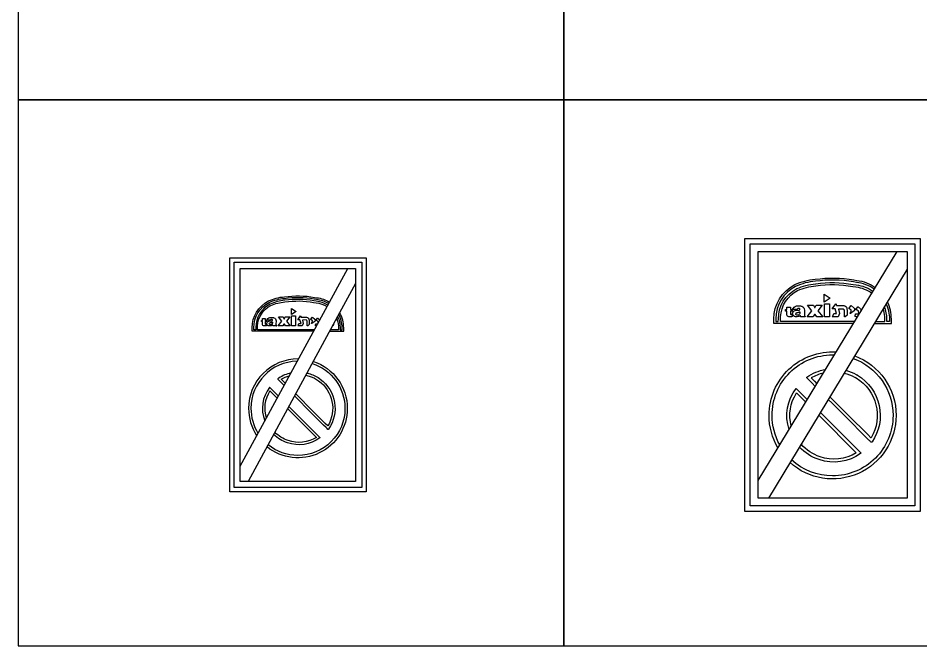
# Model space of a CAD drawing. Extents: x 5438 to 9638, y -256 to 3244.
# Drawn here: x 5438 to 7755, y -256 to 1354 of the extents above; entities that cross this region are included whole.
import ezdxf

# ---------------------------------------------------------------- set-up
doc = ezdxf.new("R2010")
doc.units = 0
doc.header["$MEASUREMENT"] = 0

msp = doc.modelspace()

# ---------------------------------------------------------------- linework, layer by layer
for points in [[(5438.3, 1144.3), (6838.3, 1144.3), (6838.3, 2544.3), (5438.3, 2544.3)], [(6838.3, 1144.3), (8238.3, 1144.3), (8238.3, 2544.3), (6838.3, 2544.3)], [(5438.3, -255.7), (6838.3, -255.7), (6838.3, 1144.3), (5438.3, 1144.3)], [(6838.3, -255.7), (8238.3, -255.7), (8238.3, 1144.3), (6838.3, 1144.3)], [(7303.1, 89.4), (7303.1, 789.4), (7753.1, 789.4), (7753.1, 89.4)], [(7317.1, 103.4), (7317.1, 775.4), (7739.1, 775.4), (7739.1, 103.4)], [(7719.1, 710.1), (7363.6, 123.4), (7337.1, 123.4), (7337.1, 168.7), (7693.7, 755.4), (7719.1, 755.4)], [(7337.1, 123.4), (7337.1, 755.4), (7719.1, 755.4), (7719.1, 123.4)], [(5981.4, 139.4), (5981.4, 739.4), (6331.4, 739.4), (6331.4, 139.4)], [(5992.4, 150.4), (5992.4, 728.4), (6320.4, 728.4), (6320.4, 150.4)], [(6258.3, 589.1), (6028.9, 166.4), (6008.4, 166.4), (6008.4, 205.6), (6284.2, 712.4), (6304.4, 712.4), (6304.4, 674)], [(6008.4, 166.4), (6008.4, 712.4), (6304.4, 712.4), (6304.4, 166.4)], [(7506.4, 626), (7506.4, 646.3), (7522.1, 636.4)], [(6139.5, 594.1), (6139.5, 609.8), (6151.7, 602.1)], [(7507, 588.3), (7507, 622), (7520.4, 622), (7520.4, 588.3)], [(6139.9, 564.8), (6139.9, 591), (6150.4, 591), (6150.4, 564.8)]]:
    msp.add_lwpolyline(points, close=True)
for points in [[(7581.5, 570.9), (7377.2, 570.9), (7377.2, 576), (7377.2, 582.7, -0.280284), (7431.1, 670.9, -0.085342), (7483.5, 684.5, -0.080411), (7582.7, 682.8), (7590.3, 681.5, -0.129579), (7637.7, 663.3)], [(7635, 658.9), (7634.7, 659.1, 0.130302), (7589.6, 676.4), (7581.8, 677.7, 0.080539), (7484.1, 679.4, 0.085595), (7433.3, 666.3, 0.280284), (7382.3, 582.7), (7382.3, 576), (7388.8, 576.1), (7389, 582.8, -0.279741), (7436.2, 660.5, -0.08529), (7484.6, 673), (7484.9, 673, -0.080539), (7580.7, 671.4), (7588.8, 670, -0.132486), (7631.7, 653.4)], [(7584.6, 576), (7394.6, 576.1), (7394.4, 588.1, -0.26205), (7438.5, 655.8, -0.085363), (7485.3, 667.7), (7485.5, 667.8, -0.08071), (7579.8, 666.2), (7588.1, 664.8, -0.134979), (7628.9, 648.8)], [(6196.2, 551.2), (6039, 551.2), (6039, 555.2), (6039, 560.4, -0.280284), (6080.9, 629, -0.085342), (6121.7, 639.6, -0.080411), (6198.9, 638.2), (6204.8, 637.2, -0.112449), (6237.2, 626)], [(6232.9, 618.1, 0.115247), (6203.6, 628.3), (6197.3, 629.4, 0.080539), (6122.8, 630.6), (6122.6, 630.6, 0.08529), (6084.9, 620.9, 0.279741), (6048.2, 560.5), (6048, 555.3), (6043, 555.2), (6043, 560.4, -0.280284), (6082.7, 625.4, -0.085595), (6122.1, 635.6, -0.080539), (6198.2, 634.3), (6204.2, 633.3, -0.109323), (6234.3, 623.2), (6235.3, 622.5)], [(6198.7, 555.2), (6052.5, 555.3), (6052.4, 564.6, -0.26205), (6086.7, 617.2, -0.085363), (6123.2, 626.5, -0.08071), (6196.6, 625.3), (6203, 624.2, -0.116529), (6230.9, 614.5)], [(7634.8, 570.9), (7679, 570.9), (7679, 582.7, 0.11476), (7668.8, 626.5), (7668.7, 626.8)], [(7592, 588.3), (7588.8, 588.3), (7586, 588.7, -0.111945), (7586.1, 591.5, -0.010623), (7586.6, 593.2, 0.041512), (7586.8, 594.4, -0.080003), (7587, 595.4, -0.246552), (7587.7, 595.9), (7594.9, 596.1, 0.022521), (7595.1, 596.6), (7594.7, 601.7, 0.227662), (7593.1, 604.4, 0.03241), (7591, 605.6, 0.037546), (7589.7, 606.2, -0.06499), (7588.9, 606.6, -0.363513), (7588.5, 607.9), (7592.6, 613.7, -0.170762), (7593.5, 613.8, -0.052249), (7594.1, 613.6, -0.12233), (7599.8, 608.4, -0.0386), (7601, 606, -0.021864), (7601.3, 603)], [(7637.9, 576), (7661.8, 576.1), (7661.8, 589.1, 0.061514), (7657.8, 608.9)], [(7665.5, 621.5, -0.10626), (7673.9, 582.7), (7673.9, 576), (7667.4, 576.1), (7667.3, 582.9, 0.092023), (7661.4, 614.3), (7661.3, 614.7)], [(6208.4, 572.9), (6208.2, 575.1, 0.227662), (6206.9, 577.3, 0.03241), (6205.3, 578.2, 0.037546), (6204.3, 578.7, -0.06499), (6203.7, 579, -0.363513), (6203.3, 580), (6206.6, 584.5, -0.170762), (6207.2, 584.6, -0.052249), (6207.7, 584.4, -0.12233), (6212.2, 580.3)], [(6237.7, 551.2), (6273.8, 551.2), (6273.8, 560.4, 0.129697), (6263.7, 598.5), (6263.6, 598.8)], [(6255.8, 584.5, -0.077307), (6260.3, 565.3), (6260.4, 555.2), (6239.7, 555.2)], [(6258.3, 589.1, -0.108638), (6264.6, 560.5), (6264.8, 555.2), (6269.8, 555.2), (6269.8, 560.4, 0.121922), (6261.3, 594.6)], [(6203.9, 564.8), (6203.6, 564.8), (6201.4, 565.1, -0.111945), (6201.5, 567.2, -0.010623), (6201.9, 568.6, 0.041512), (6202, 569.5, -0.080003), (6202.2, 570.2, -0.246552), (6202.7, 570.7), (6207.3, 570.8)], [(6248, 570.1, -0.010133), (6247.9, 569.9, 0.004935), (6247.6, 568.1, -0.081836), (6247.2, 567.2, -0.004651), (6246.6, 565.8, -0.171281), (6245.5, 564.8), (6245.1, 564.8)], [(7388, 252.4, -0.134748), (7365.2, 335.6, -0.430876), (7537.3, 498.2)], [(7392.6, 259.9, -0.12799), (7372.9, 335.6, -0.414214), (7528.1, 490.8, -0.0075), (7532.8, 490.7)], [(7584.8, 488.3, -0.313658), (7691.1, 335.6, -0.649631), (7419, 214.5)], [(6157.9, 480.2), (6157.1, 480.2, 0.415906), (6029.7, 353.5, 0.145969), (6050.4, 284.1), (6050.8, 283.5)], [(6154.6, 474.2), (6154.1, 474.2, 0.408564), (6035.7, 353.5, 0.139936), (6053.9, 289.8), (6054, 289.5)], [(6195.8, 473.9), (6196.1, 473.8, -0.323745), (6283.1, 353.5, -0.629377), (6077.1, 254.6), (6076.9, 254.8)], [(6192.9, 468.6, -0.326833), (6277.1, 353.5, -0.414214), (6156.4, 232.8, -0.172886), (6080, 260), (6079.8, 260.2)], [(7580.7, 481.6, -0.316298), (7683.3, 335.6, -0.414214), (7528.1, 180.4, -0.188058), (7423.1, 221.3)], [(6138.3, 444.3), (6138.1, 444.3, 0.089811), (6107.7, 431.3, 0.025232), (6105.7, 429.9, 0.197089), (6104.9, 428.9, 0.081738), (6104.8, 428.3), (6115.8, 417.5), (6120.9, 412.4)], [(6179.7, 444.2, -0.012615), (6184.2, 443, -0.089462), (6211.4, 430.3), (6212.9, 429.2), (6213.8, 428.5, -0.403885), (6235.1, 300.4, 0.010986), (6234.7, 299.7), (6234.3, 299.7), (6233.9, 299.7), (6233.6, 299.7), (6233.2, 299.7, 0.063027), (6228.9, 304.2), (6222.4, 310.7), (6183.9, 349.3), (6155.4, 377.7), (6147.8, 385.4)], [(7483.8, 410), (7476, 417.9), (7461.7, 432), (7461.7, 432.6), (7461.9, 432.8), (7462.1, 433), (7462.1, 433.4, -0.110644), (7510.2, 453.5)], [(7504.6, 444.3, 0.076547), (7473.2, 431.4), (7481.4, 423.3), (7487.9, 416.8)], [(7562.1, 451.1, -0.059976), (7588.6, 440.4, 0.036478), (7589.6, 440, -0.047252), (7589.9, 439.8, -0.117593), (7591.7, 438.9, 0.029126), (7592.4, 438.4, -0.431674), (7629.3, 267.4, 0.010986), (7628.8, 266.5), (7628.2, 266.5), (7627.8, 266.5), (7627.4, 266.5), (7626.8, 266.5, 0.063027), (7621.3, 272.3), (7613, 280.6), (7563.5, 330.2), (7526.9, 366.8), (7517.1, 376.6)], [(7558.1, 444.2, -0.06392), (7584.5, 433.9, 0.016675), (7585, 433.6, 0.025719), (7586.3, 433), (7586.7, 432.8), (7587.3, 432.6, 0.016855), (7588.3, 431.8, -0.413052), (7626.8, 277.7), (7626.6, 278), (7618.5, 286.1), (7568.9, 335.6), (7532.3, 372.2), (7521.2, 383.4)], [(6123.9, 417.9), (6120.1, 421.7), (6113.7, 428, -0.064726), (6134.1, 437), (6134.4, 437.1)], [(6176.7, 438.7, -0.032553), (6187.6, 435.6, -0.072643), (6209.1, 424.5, -0.38976), (6233.2, 308.5), (6233, 308.7), (6226.7, 315), (6188.1, 353.5), (6159.7, 382), (6150.8, 390.9)], [(6105.9, 385.4), (6084.5, 406.7), (6083.8, 407.3, 0.269931), (6071.4, 321.3)], [(6103.1, 379.7), (6084.6, 398.2, 0.230988), (6075.2, 328.3)], [(7416.8, 299.7, -0.256403), (7434.8, 404.8), (7435.7, 404), (7463.3, 376.4)], [(7422.1, 308.5, -0.217271), (7435.8, 393), (7459.2, 369.5)], [(6133.6, 357.7), (6212.6, 278.5), (6212.7, 278.1), (6212.5, 277.9), (6212.3, 277.7, -0.247343), (6129.4, 265.2, -0.112609), (6094.2, 286.5)], [(6129.9, 352.9), (6203.7, 279, -0.228103), (6131.3, 270.9, -0.117574), (6097.1, 292.1)], [(7496.7, 343), (7600.4, 239.2), (7600.5, 238.7), (7600.2, 238.4), (7600, 238.1, -0.247343), (7493.4, 222.1, -0.127304), (7443.3, 254.4)], [(7492.6, 336.2), (7588.9, 239.8, -0.228103), (7495.9, 229.4, -0.132804), (7447.4, 261.4)]]:
    msp.add_lwpolyline(points, format="xyb")
for points in [[(7424.8, 593.9), (7424.8, 590.9, -0.398273), (7423.1, 588.4), (7422.4, 588.4), (7417, 588.4, -0.111874), (7414.3, 588.9, -0.175872), (7411.3, 591.6, -0.136157), (7411, 593.7), (7411, 602.8), (7407.6, 602.8), (7407.6, 606.9), (7411, 606.9), (7411, 612.8), (7420.2, 612.8), (7420.2, 606.9), (7424.4, 606.9), (7424.4, 602.8), (7420.2, 602.8), (7420.2, 598.9), (7420.2, 595.7, 0.160601), (7420.6, 594.6, 0.168197), (7421.8, 593.9)], [(7428, 590.4, -0.096775), (7426.8, 591.6, -0.164524), (7425.6, 597.2, -0.334343), (7432.3, 604.2), (7441.2, 605.6, -0.05652), (7441.9, 605.6, 0.058013), (7442.9, 605.6, 0.209314), (7443.6, 606, 0.192744), (7444, 607.7, 0.165194), (7443.2, 609.3, 0.16499), (7442.4, 609.7, 0.059544), (7440.1, 609.8, 0.229572), (7438.4, 608.8, -0.02095), (7437.2, 607.4), (7434.5, 607.3), (7426.5, 607.3), (7426.5, 609.2, -0.008334), (7426.9, 609.7, -0.254093), (7439.6, 616.8, -0.031765), (7446.2, 616.2, -0.054174), (7449, 615.6, -0.31296), (7455.8, 605.6), (7455.7, 594, 0.022017), (7455.7, 592.5, 0.112381), (7455.8, 591.9, -0.035608), (7456.7, 590, 0.095217), (7457.1, 589.5, -0.019815), (7457.9, 588.9, -0.277193), (7457.9, 588.4), (7455.9, 588.3), (7447.9, 588.3), (7446, 588.4, -0.258822), (7445.5, 588.8, -0.087757), (7445.6, 589.6, 0.036819), (7445.7, 590.5, 0.163467), (7445.5, 591.1, 0.457905), (7444.4, 591, -0.099974), (7442.9, 590, -0.101867), (7437.6, 588.4), (7435.1, 588.3, 0.020511), (7432.7, 588.3, -0.208557)], [(7478.9, 618.1), (7481.8, 612.8, 0.040161), (7482.1, 612.3, 0.184638), (7482.7, 612, 0.184638), (7483.4, 612.3, 0.040161), (7483.7, 612.8), (7486.1, 617.9, -0.108548), (7486.5, 618.1), (7501.4, 618.1), (7490.3, 603.7), (7502.7, 588.4), (7487.4, 588.4), (7483.6, 594.3, 0.547493), (7481.9, 594.3), (7478.1, 588.4), (7462.8, 588.4), (7475.1, 603.7), (7464.1, 618.1)], [(7527.4, 588.3, 0.051442), (7531.4, 596.7), (7538.4, 596.8), (7534.5, 608.5), (7527.4, 608.7), (7536.2, 621.4, -0.191451), (7537, 621, -0.07633), (7537.5, 619.8, 0.053584), (7538, 618.4, 0.054694), (7538.6, 617.1), (7554.8, 617), (7557, 617, -0.207843), (7562, 614.7, -0.189366), (7565.3, 605.9), (7565.3, 592.7), (7560.5, 588.3), (7558.5, 588.3, -0.026442), (7558.5, 588.9), (7558.5, 589.8), (7558.6, 603.9, 0.303844), (7555.6, 608.3), (7543.1, 608.1), (7545.8, 596.4), (7542.3, 588.3)], [(7574.1, 596.7, -0.229151), (7573.4, 596.7, -0.112341), (7573.4, 597.5, -0.012356), (7573.8, 598.8), (7574, 599.6, -0.048129), (7575.5, 602.5, 0.122018), (7576.2, 605, 0.199377), (7575.6, 606.2, -0.078993), (7569.9, 610), (7576.2, 616.9), (7583.8, 610.4, -0.065237), (7584.3, 609.7, -0.075999), (7584.6, 608.6, -0.110017), (7584.4, 605, -0.162321), (7583.5, 603.6)], [(6076.1, 569.1), (6076, 566.7, -0.398273), (6074.7, 564.8), (6074.2, 564.8), (6069.9, 564.8, -0.111874), (6067.8, 565.2, -0.175872), (6065.6, 567.3, -0.136157), (6065.3, 568.9), (6065.3, 576), (6062.7, 576), (6062.7, 579.2), (6065.3, 579.2), (6065.3, 583.8), (6072.4, 583.8), (6072.4, 579.2), (6075.7, 579.2), (6075.7, 576), (6072.4, 576), (6072.4, 573), (6072.5, 570.5, 0.160601), (6072.8, 569.6, 0.168197), (6073.7, 569.1)], [(6078.5, 566.4, -0.096775), (6077.6, 567.3, -0.164524), (6076.6, 571.7, -0.334343), (6081.9, 577.1), (6088.8, 578.2, -0.05652), (6089.3, 578.2, 0.058013), (6090.1, 578.2, 0.209314), (6090.7, 578.5, 0.192744), (6090.9, 579.8, 0.165194), (6090.4, 581.1, 0.16499), (6089.7, 581.4, 0.059544), (6088, 581.5, 0.229572), (6086.6, 580.7, -0.02095), (6085.7, 579.6), (6083.6, 579.5), (6077.4, 579.5), (6077.4, 581, -0.008334), (6077.7, 581.4, -0.254093), (6087.5, 586.9, -0.031765), (6092.7, 586.5, -0.054174), (6094.9, 586, -0.31296), (6100.2, 578.2), (6100.1, 569.2, 0.022017), (6100, 568, 0.112381), (6100.2, 567.5, -0.035608), (6100.8, 566, 0.095217), (6101.2, 565.6, -0.019815), (6101.8, 565.2, -0.277193), (6101.8, 564.8), (6100.2, 564.8), (6094, 564.8), (6092.5, 564.8, -0.258822), (6092.2, 565.2, -0.087757), (6092.2, 565.8, 0.036819), (6092.3, 566.5, 0.163467), (6092.2, 566.9, 0.457905), (6091.3, 566.9, -0.099974), (6090.1, 566.1, -0.101867), (6086, 564.8), (6084.1, 564.8, 0.020511), (6082.2, 564.8, -0.208557)], [(6118.1, 588), (6120.3, 583.8, 0.040161), (6120.6, 583.4, 0.184638), (6121.1, 583.2, 0.184638), (6121.6, 583.4, 0.040161), (6121.8, 583.8), (6123.7, 587.7, -0.108548), (6124, 588), (6135.6, 588), (6127, 576.7), (6136.6, 564.8), (6124.7, 564.8), (6121.7, 569.4, 0.547493), (6120.4, 569.4), (6117.5, 564.8), (6105.6, 564.8), (6115.2, 576.7), (6106.6, 588)], [(6155.8, 564.8, 0.051442), (6158.9, 571.3), (6164.4, 571.4), (6161.3, 580.5), (6155.8, 580.6), (6162.7, 590.5, -0.191451), (6163.3, 590.2, -0.07633), (6163.7, 589.3, 0.053584), (6164.1, 588.2, 0.054694), (6164.5, 587.1), (6177.1, 587.1), (6178.8, 587.1, -0.207843), (6182.8, 585.2, -0.189366), (6185.3, 578.5), (6185.3, 568.2), (6181.6, 564.8), (6180, 564.8, -0.026442), (6180, 565.2), (6180.1, 565.9), (6180.1, 576.8, 0.303844), (6177.8, 580.3), (6168, 580.1), (6170.2, 571), (6167.4, 564.8)], [(6192.1, 571.2, -0.229151), (6191.6, 571.2, -0.112341), (6191.6, 571.9, -0.012356), (6191.9, 572.9), (6192.1, 573.5, -0.048129), (6193.2, 575.8, 0.122018), (6193.8, 577.7, 0.199377), (6193.4, 578.6, -0.078994), (6188.9, 581.6), (6193.8, 587), (6199.7, 581.9, -0.065237), (6200.1, 581.4, -0.075999), (6200.3, 580.5, -0.110017), (6200.2, 577.7, -0.162321), (6199.5, 576.6)], [(7444, 601.3, -0.034207), (7443.9, 597.5, -0.070172), (7443.3, 595.3, -0.182225), (7440.5, 592.8, -0.161007), (7436.2, 592.4, -0.202338), (7434, 594, -0.297269), (7434.3, 597.7, -0.11222), (7435.6, 598.7, -0.020587), (7436.2, 598.9, -0.042718), (7438.4, 599.5, 0.015083), (7440.8, 600, 0.059827), (7443.4, 601)], [(6091, 574.8, -0.034207), (6090.9, 571.9, -0.070177), (6090.4, 570.2, -0.182246), (6088.2, 568.3, -0.161009), (6084.9, 567.9, -0.202335), (6083.2, 569.1, -0.297269), (6083.4, 572, -0.112212), (6084.5, 572.8, -0.020581), (6084.9, 573, -0.042722), (6086.6, 573.5, 0.015083), (6088.5, 573.9, 0.059823), (6090.5, 574.6)]]:
    msp.add_lwpolyline(points, format="xyb", close=True)

doc.saveas('drawing.dxf')
